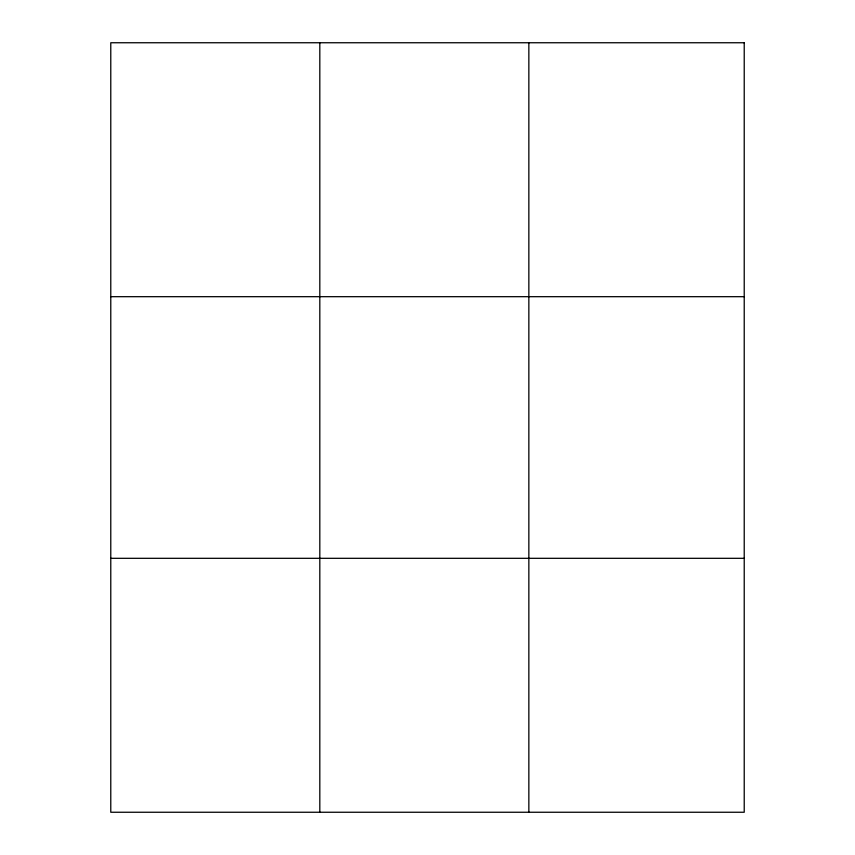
<?xml version="1.0" encoding="UTF-8"?>
<svg xmlns="http://www.w3.org/2000/svg" width="855" height="855" viewBox="0 0 855 855"><rect width="100%" height="100%" fill="white"/><g stroke="black" fill="none" stroke-linecap="round" stroke-linejoin="round"><path stroke-width="1.28" d="M319.813 812.25L319.813 42.75M528.85 812.25L528.85 42.75M110.776 296.685L744.224 296.685M110.776 558.315L744.224 558.315M744.224 42.75L744.224 812.25L110.776 812.25L110.776 42.75L744.224 42.75"/></g></svg>
